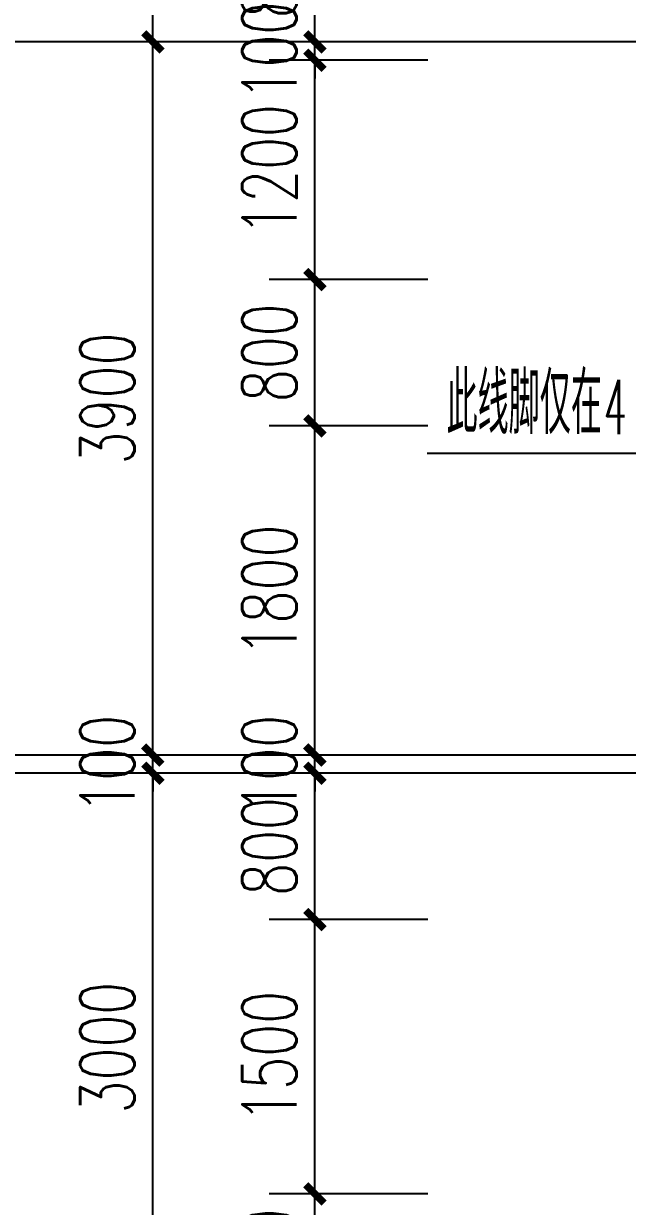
# Model space of a CAD drawing. Extents: x -129588 to 17450, y 1144 to 109436.
# Drawn here: x -48195 to -44893, y 81530 to 87998 of the extents above; entities that cross this region are included whole.
import ezdxf

# ---------------------------------------------------------------- set-up
doc = ezdxf.new("R2010")
doc.units = 0
doc.header["$LTSCALE"] = 1000
doc.header["$MEASUREMENT"] = 0
for name, color, linetype in [('A-第三道尺寸线', 105, 'Continuous'), ('AXIS', 3, 'Continuous'), ('DIM_LEAD', 3, 'Continuous'), ('DOTE', 16, 'Continuous'), ('PUB_TEXT', 7, 'Continuous')]:
    doc.layers.add(name, color=color, linetype=linetype)
doc.styles.add('_TCH_DIM', font='SIMPLEX.shx', dxfattribs={"width": 0.7, "bigfont": 'GBCBIG.shx'})
doc.styles.add('_TCH_DIM_T3', font='SIMPLEX.shx', dxfattribs={"width": 0.705882, "bigfont": 'GBCBIG.shx'})
doc.dimstyles.new('_TCH_ARCH&&100', dxfattribs={"dimtxt": 297.5, "dimasz": 100, "dimexe": 250, "dimexo": 300, "dimgap": 100, "dimtad": 1, "dimdec": 0, "dimzin": 0, "dimdsep": 46, "dimtxsty": '_TCH_DIM_T3', "dimblk": 'ARCHTICK', "dimcen": 0.09, "dimclrt": 7, "dimazin": 2, "dimtfac": 1, "dimtdec": 0, "dimtix": 1, "dimtmove": 2, "dimatfit": 3, "dimfxl": 0, "dimtolj": 1, "dimtzin": 0, "dimarcsym": 0})

# ---------------------------------------------------------------- blocks, each defined once
blk = doc.blocks.new('zhouxianssceng0329')
at = {"layer": 'DOTE'}
for p, q in [((-20013.7, 147298.2), (-44988.6, 147298.2)), ((-3313.7, 143398.2), (-44988.6, 143398.2)), ((5501.3, 143298.2), (-44988.6, 143298.2))]:
    blk.add_line(p, q, dxfattribs=at)
blk = doc.blocks.new('_ArchTick')
at = {"color": 0, "linetype": 'ByBlock', "const_width": 0.4}
blk.add_lwpolyline([(-0.5, -0.5), (0.5, 0.5)], dxfattribs=at)
blk = doc.blocks.new('*D685')
at = {"layer": 'A-第三道尺寸线', "color": 0, "lineweight": -2, "transparency": 16777216}
for p, q in [((-45984.3, 88698.2), (-46852.2, 88698.2)), ((-46602.2, 87898.2), (-46602.2, 88698.2)), ((-45984.3, 87898.2), (-46852.2, 87898.2))]:
    blk.add_line(p, q, dxfattribs=at)
at = {"layer": 'Defpoints', "color": 0, "transparency": 16777216}
for p in [(-46602.2, 88698.2), (-45684.3, 88698.2), (-45684.3, 87898.2)]:
    blk.add_point(p, dxfattribs=at)
at = {"layer": 'A-第三道尺寸线', "color": 0, "lineweight": -2, "transparency": 16777216, "xscale": 100, "yscale": 100, "zscale": 100}
for p, rotation in [((-46602.2, 88698.2), 90), ((-46602.2, 87898.2), 270)]:
    blk.add_blockref('_ArchTick', p, dxfattribs=dict(at, rotation=rotation))
at = {"layer": 'A-第三道尺寸线', "color": 7, "transparency": 16777216, "insert": (-46851, 88298.2), "char_height": 297.5, "attachment_point": 5, "rotation": 90, "style": '_TCH_DIM_T3'}
blk.add_mtext('\\A1;800', dxfattribs=at)
blk = doc.blocks.new('*D686')
at = {"layer": 'A-第三道尺寸线', "color": 0, "lineweight": -2, "transparency": 16777216}
for p, q in [((-46602.2, 87898.2), (-46602.2, 87998.2)), ((-45984.3, 87898.2), (-46852.2, 87898.2)), ((-46602.2, 87798.2), (-46602.2, 87898.2)), ((-45984.3, 87798.2), (-46852.2, 87798.2)), ((-46602.2, 87798.2), (-46602.2, 87698.2))]:
    blk.add_line(p, q, dxfattribs=at)
at = {"layer": 'Defpoints', "color": 0, "transparency": 16777216}
for p in [(-46602.2, 87898.2), (-45684.3, 87898.2), (-45684.3, 87798.2)]:
    blk.add_point(p, dxfattribs=at)
at = {"layer": 'A-第三道尺寸线', "color": 0, "lineweight": -2, "transparency": 16777216, "xscale": 100, "yscale": 100, "zscale": 100}
for p, rotation in [((-46602.2, 87898.2), 270), ((-46602.2, 87798.2), 90)]:
    blk.add_blockref('_ArchTick', p, dxfattribs=dict(at, rotation=rotation))
at = {"layer": 'A-第三道尺寸线', "color": 7, "transparency": 16777216, "insert": (-46851, 87848.2), "char_height": 297.5, "attachment_point": 5, "rotation": 90, "style": '_TCH_DIM_T3'}
blk.add_mtext('\\A1;100', dxfattribs=at)
blk = doc.blocks.new('*D687')
at = {"layer": 'A-第三道尺寸线', "color": 0, "lineweight": -2, "transparency": 16777216}
for p, q in [((-45984.3, 87798.2), (-46852.2, 87798.2)), ((-46602.2, 86598.2), (-46602.2, 87798.2)), ((-45984.3, 86598.2), (-46852.2, 86598.2))]:
    blk.add_line(p, q, dxfattribs=at)
at = {"layer": 'Defpoints', "color": 0, "transparency": 16777216}
for p in [(-46602.2, 87798.2), (-45684.3, 87798.2), (-45684.3, 86598.2)]:
    blk.add_point(p, dxfattribs=at)
at = {"layer": 'A-第三道尺寸线', "color": 0, "lineweight": -2, "transparency": 16777216, "xscale": 100, "yscale": 100, "zscale": 100}
for p, rotation in [((-46602.2, 87798.2), 90), ((-46602.2, 86598.2), 270)]:
    blk.add_blockref('_ArchTick', p, dxfattribs=dict(at, rotation=rotation))
at = {"layer": 'A-第三道尺寸线', "color": 7, "transparency": 16777216, "insert": (-46851, 87198.2), "char_height": 297.5, "attachment_point": 5, "rotation": 90, "style": '_TCH_DIM_T3'}
blk.add_mtext('\\A1;1200', dxfattribs=at)
blk = doc.blocks.new('*D688')
at = {"layer": 'A-第三道尺寸线', "color": 0, "lineweight": -2, "transparency": 16777216}
for p, q in [((-45984.3, 86598.2), (-46852.2, 86598.2)), ((-46602.2, 85798.2), (-46602.2, 86598.2)), ((-45984.3, 85798.2), (-46852.2, 85798.2))]:
    blk.add_line(p, q, dxfattribs=at)
at = {"layer": 'Defpoints', "color": 0, "transparency": 16777216}
for p in [(-46602.2, 86598.2), (-45684.3, 86598.2), (-45684.3, 85798.2)]:
    blk.add_point(p, dxfattribs=at)
at = {"layer": 'A-第三道尺寸线', "color": 0, "lineweight": -2, "transparency": 16777216, "xscale": 100, "yscale": 100, "zscale": 100}
for p, rotation in [((-46602.2, 86598.2), 90), ((-46602.2, 85798.2), 270)]:
    blk.add_blockref('_ArchTick', p, dxfattribs=dict(at, rotation=rotation))
at = {"layer": 'A-第三道尺寸线', "color": 7, "transparency": 16777216, "insert": (-46851, 86198.2), "char_height": 297.5, "attachment_point": 5, "rotation": 90, "style": '_TCH_DIM_T3'}
blk.add_mtext('\\A1;800', dxfattribs=at)
blk = doc.blocks.new('*D689')
at = {"layer": 'A-第三道尺寸线', "color": 0, "lineweight": -2, "transparency": 16777216}
for p, q in [((-45984.3, 85798.2), (-46852.2, 85798.2)), ((-46602.2, 83998.2), (-46602.2, 85798.2)), ((-45984.3, 83998.2), (-46852.2, 83998.2))]:
    blk.add_line(p, q, dxfattribs=at)
at = {"layer": 'Defpoints', "color": 0, "transparency": 16777216}
for p in [(-46602.2, 85798.2), (-45684.3, 85798.2), (-45684.3, 83998.2)]:
    blk.add_point(p, dxfattribs=at)
at = {"layer": 'A-第三道尺寸线', "color": 0, "lineweight": -2, "transparency": 16777216, "xscale": 100, "yscale": 100, "zscale": 100}
for p, rotation in [((-46602.2, 85798.2), 90), ((-46602.2, 83998.2), 270)]:
    blk.add_blockref('_ArchTick', p, dxfattribs=dict(at, rotation=rotation))
at = {"layer": 'A-第三道尺寸线', "color": 7, "transparency": 16777216, "insert": (-46851, 84898.2), "char_height": 297.5, "attachment_point": 5, "rotation": 90, "style": '_TCH_DIM_T3'}
blk.add_mtext('\\A1;1800', dxfattribs=at)
blk = doc.blocks.new('*D690')
at = {"layer": 'A-第三道尺寸线', "color": 0, "lineweight": -2, "transparency": 16777216}
for p, q in [((-46602.2, 83998.2), (-46602.2, 84098.2)), ((-45984.3, 83998.2), (-46852.2, 83998.2)), ((-46602.2, 83898.2), (-46602.2, 83998.2)), ((-45984.3, 83898.2), (-46852.2, 83898.2)), ((-46602.2, 83898.2), (-46602.2, 83798.2))]:
    blk.add_line(p, q, dxfattribs=at)
at = {"layer": 'Defpoints', "color": 0, "transparency": 16777216}
for p in [(-46602.2, 83998.2), (-45684.3, 83998.2), (-45684.3, 83898.2)]:
    blk.add_point(p, dxfattribs=at)
at = {"layer": 'A-第三道尺寸线', "color": 0, "lineweight": -2, "transparency": 16777216, "xscale": 100, "yscale": 100, "zscale": 100}
for p, rotation in [((-46602.2, 83998.2), 270), ((-46602.2, 83898.2), 90)]:
    blk.add_blockref('_ArchTick', p, dxfattribs=dict(at, rotation=rotation))
at = {"layer": 'A-第三道尺寸线', "color": 7, "transparency": 16777216, "insert": (-46851, 83948.2), "char_height": 297.5, "attachment_point": 5, "rotation": 90, "style": '_TCH_DIM_T3'}
blk.add_mtext('\\A1;100', dxfattribs=at)
blk = doc.blocks.new('*D691')
at = {"layer": 'A-第三道尺寸线', "color": 0, "lineweight": -2, "transparency": 16777216}
for p, q in [((-45984.3, 83898.2), (-46852.2, 83898.2)), ((-46602.2, 83098.2), (-46602.2, 83898.2)), ((-45984.3, 83098.2), (-46852.2, 83098.2))]:
    blk.add_line(p, q, dxfattribs=at)
at = {"layer": 'Defpoints', "color": 0, "transparency": 16777216}
for p in [(-46602.2, 83898.2), (-45684.3, 83898.2), (-45684.3, 83098.2)]:
    blk.add_point(p, dxfattribs=at)
at = {"layer": 'A-第三道尺寸线', "color": 0, "lineweight": -2, "transparency": 16777216, "xscale": 100, "yscale": 100, "zscale": 100}
for p, rotation in [((-46602.2, 83898.2), 90), ((-46602.2, 83098.2), 270)]:
    blk.add_blockref('_ArchTick', p, dxfattribs=dict(at, rotation=rotation))
at = {"layer": 'A-第三道尺寸线', "color": 7, "transparency": 16777216, "insert": (-46851, 83498.2), "char_height": 297.5, "attachment_point": 5, "rotation": 90, "style": '_TCH_DIM_T3'}
blk.add_mtext('\\A1;800', dxfattribs=at)
blk = doc.blocks.new('*D692')
at = {"layer": 'A-第三道尺寸线', "color": 0, "lineweight": -2, "transparency": 16777216}
for p, q in [((-45984.3, 83098.2), (-46852.2, 83098.2)), ((-46602.2, 81598.2), (-46602.2, 83098.2)), ((-45984.3, 81598.2), (-46852.2, 81598.2))]:
    blk.add_line(p, q, dxfattribs=at)
at = {"layer": 'Defpoints', "color": 0, "transparency": 16777216}
for p in [(-46602.2, 83098.2), (-45684.3, 83098.2), (-45684.3, 81598.2)]:
    blk.add_point(p, dxfattribs=at)
at = {"layer": 'A-第三道尺寸线', "color": 0, "lineweight": -2, "transparency": 16777216, "xscale": 100, "yscale": 100, "zscale": 100}
for p, rotation in [((-46602.2, 83098.2), 90), ((-46602.2, 81598.2), 270)]:
    blk.add_blockref('_ArchTick', p, dxfattribs=dict(at, rotation=rotation))
at = {"layer": 'A-第三道尺寸线', "color": 7, "transparency": 16777216, "insert": (-46851, 82348.2), "char_height": 297.5, "attachment_point": 5, "rotation": 90, "style": '_TCH_DIM_T3'}
blk.add_mtext('\\A1;1500', dxfattribs=at)
blk = doc.blocks.new('*D693')
at = {"layer": 'A-第三道尺寸线', "color": 0, "lineweight": -2, "transparency": 16777216}
for p, q in [((-46602.2, 81598.2), (-46602.2, 81698.2)), ((-45984.3, 81598.2), (-46852.2, 81598.2)), ((-46602.2, 80898.2), (-46602.2, 81598.2)), ((-45984.3, 80898.2), (-46852.2, 80898.2)), ((-46602.2, 80898.2), (-46602.2, 80798.2))]:
    blk.add_line(p, q, dxfattribs=at)
at = {"layer": 'Defpoints', "color": 0, "transparency": 16777216}
for p in [(-46602.2, 81598.2), (-45684.3, 81598.2), (-45684.3, 80898.2)]:
    blk.add_point(p, dxfattribs=at)
at = {"layer": 'A-第三道尺寸线', "color": 0, "lineweight": -2, "transparency": 16777216, "xscale": 100, "yscale": 100, "zscale": 100}
for p, rotation in [((-46602.2, 81598.2), 270), ((-46602.2, 80898.2), 90)]:
    blk.add_blockref('_ArchTick', p, dxfattribs=dict(at, rotation=rotation))
at = {"layer": 'A-第三道尺寸线', "color": 7, "transparency": 16777216, "insert": (-46851, 81248.2), "char_height": 297.5, "attachment_point": 5, "rotation": 90, "style": '_TCH_DIM_T3'}
blk.add_mtext('\\A1;700', dxfattribs=at)
blk = doc.blocks.new('*D840')
at = {"layer": 'AXIS', "color": 0, "lineweight": -2, "transparency": 16777216}
for p, q in [((-45288.6, 83898.2), (-47738.6, 83898.2)), ((-47488.6, 80898.2), (-47488.6, 83898.2)), ((-45288.6, 80898.2), (-47738.6, 80898.2))]:
    blk.add_line(p, q, dxfattribs=at)
at = {"layer": 'Defpoints', "color": 0, "transparency": 16777216}
for p in [(-47488.6, 83898.2), (-44988.6, 83898.2), (-44988.6, 80898.2)]:
    blk.add_point(p, dxfattribs=at)
at = {"layer": 'AXIS', "color": 0, "lineweight": -2, "transparency": 16777216, "xscale": 100, "yscale": 100, "zscale": 100}
for p, rotation in [((-47488.6, 83898.2), 90), ((-47488.6, 80898.2), 270)]:
    blk.add_blockref('_ArchTick', p, dxfattribs=dict(at, rotation=rotation))
at = {"layer": 'AXIS', "color": 7, "transparency": 16777216, "insert": (-47737.3, 82398.2), "char_height": 297.5, "attachment_point": 5, "rotation": 90, "style": '_TCH_DIM_T3'}
blk.add_mtext('\\A1;3000', dxfattribs=at)
blk = doc.blocks.new('*D841')
at = {"layer": 'AXIS', "color": 0, "lineweight": -2, "transparency": 16777216}
for p, q in [((-47488.6, 83998.2), (-47488.6, 84098.2)), ((-45288.6, 83998.2), (-47738.6, 83998.2)), ((-47488.6, 83898.2), (-47488.6, 83998.2)), ((-45288.6, 83898.2), (-47738.6, 83898.2)), ((-47488.6, 83898.2), (-47488.6, 83798.2))]:
    blk.add_line(p, q, dxfattribs=at)
at = {"layer": 'Defpoints', "color": 0, "transparency": 16777216}
for p in [(-47488.6, 83998.2), (-44988.6, 83998.2), (-44988.6, 83898.2)]:
    blk.add_point(p, dxfattribs=at)
at = {"layer": 'AXIS', "color": 0, "lineweight": -2, "transparency": 16777216, "xscale": 100, "yscale": 100, "zscale": 100}
for p, rotation in [((-47488.6, 83998.2), 270), ((-47488.6, 83898.2), 90)]:
    blk.add_blockref('_ArchTick', p, dxfattribs=dict(at, rotation=rotation))
at = {"layer": 'AXIS', "color": 7, "transparency": 16777216, "insert": (-47737.3, 83948.2), "char_height": 297.5, "attachment_point": 5, "rotation": 90, "style": '_TCH_DIM_T3'}
blk.add_mtext('\\A1;100', dxfattribs=at)
blk = doc.blocks.new('*D842')
at = {"layer": 'AXIS', "color": 0, "lineweight": -2, "transparency": 16777216}
for p, q in [((-45288.6, 87898.2), (-47738.6, 87898.2)), ((-47488.6, 83998.2), (-47488.6, 87898.2)), ((-45288.6, 83998.2), (-47738.6, 83998.2))]:
    blk.add_line(p, q, dxfattribs=at)
at = {"layer": 'Defpoints', "color": 0, "transparency": 16777216}
for p in [(-47488.6, 87898.2), (-44988.6, 87898.2), (-44988.6, 83998.2)]:
    blk.add_point(p, dxfattribs=at)
at = {"layer": 'AXIS', "color": 0, "lineweight": -2, "transparency": 16777216, "xscale": 100, "yscale": 100, "zscale": 100}
for p, rotation in [((-47488.6, 87898.2), 90), ((-47488.6, 83998.2), 270)]:
    blk.add_blockref('_ArchTick', p, dxfattribs=dict(at, rotation=rotation))
at = {"layer": 'AXIS', "color": 7, "transparency": 16777216, "insert": (-47737.3, 85948.2), "char_height": 297.5, "attachment_point": 5, "rotation": 90, "style": '_TCH_DIM_T3'}
blk.add_mtext('\\A1;3900', dxfattribs=at)
blk = doc.blocks.new('*D843')
at = {"layer": 'AXIS', "color": 0, "lineweight": -2, "transparency": 16777216}
for p, q in [((-45288.6, 89398.2), (-47738.6, 89398.2)), ((-47488.6, 87898.2), (-47488.6, 89398.2)), ((-45288.6, 87898.2), (-47738.6, 87898.2))]:
    blk.add_line(p, q, dxfattribs=at)
at = {"layer": 'Defpoints', "color": 0, "transparency": 16777216}
for p in [(-47488.6, 89398.2), (-44988.6, 89398.2), (-44988.6, 87898.2)]:
    blk.add_point(p, dxfattribs=at)
at = {"layer": 'AXIS', "color": 0, "lineweight": -2, "transparency": 16777216, "xscale": 100, "yscale": 100, "zscale": 100}
for p, rotation in [((-47488.6, 89398.2), 90), ((-47488.6, 87898.2), 270)]:
    blk.add_blockref('_ArchTick', p, dxfattribs=dict(at, rotation=rotation))
at = {"layer": 'AXIS', "color": 7, "transparency": 16777216, "insert": (-47737.3, 88648.2), "char_height": 297.5, "attachment_point": 5, "rotation": 90, "style": '_TCH_DIM_T3'}
blk.add_mtext('\\A1;1500', dxfattribs=at)
blk = doc.blocks.new('*D846')
at = {"layer": 'AXIS', "color": 0, "lineweight": -2, "transparency": 16777216}
for p, q in [((-47152.2, 96098.2), (-48538.6, 96098.2)), ((-48288.6, 73498.2), (-48288.6, 96098.2)), ((-47152.2, 73498.2), (-48538.6, 73498.2))]:
    blk.add_line(p, q, dxfattribs=at)
at = {"layer": 'Defpoints', "color": 0, "transparency": 16777216}
for p in [(-48288.6, 96098.2), (-46852.2, 96098.2), (-46852.2, 73498.2)]:
    blk.add_point(p, dxfattribs=at)
at = {"layer": 'AXIS', "color": 0, "lineweight": -2, "transparency": 16777216, "xscale": 100, "yscale": 100, "zscale": 100}
for p, rotation in [((-48288.6, 96098.2), 90), ((-48288.6, 73498.2), 270)]:
    blk.add_blockref('_ArchTick', p, dxfattribs=dict(at, rotation=rotation))
at = {"layer": 'AXIS', "color": 7, "transparency": 16777216, "insert": (-48537.3, 84798.2), "char_height": 297.5, "attachment_point": 5, "rotation": 90, "style": '_TCH_DIM_T3'}
blk.add_mtext('\\A1;22600', dxfattribs=at)

msp = doc.modelspace()

# ---------------------------------------------------------------- linework, layer by layer
at = {"layer": 'AXIS'}
for p, q in [((-44988.6, 87898.2), (-48988.6, 87898.2)), ((-44988.6, 83998.2), (-48988.6, 83998.2)), ((-44988.6, 83898.2), (-48988.6, 83898.2))]:
    msp.add_line(p, q, dxfattribs=at)
at = {"layer": 'DIM_LEAD'}
msp.add_line((-44479.5, 85648.2), (-45987.3, 85648.2), dxfattribs=at)

# ---------------------------------------------------------------- block references
msp.add_blockref('zhouxianssceng0329', (0, -59400))

# ---------------------------------------------------------------- texts
at = {"layer": 'PUB_TEXT', "style": '_TCH_DIM'}
for s, height, width, p in [('此线脚仅在', 337.59, 0.7, (-45882.3, 85753.2)), ('4', 297.5, 0.494118, (-45022.2, 85753.2))]:
    msp.add_text(s, height=height, dxfattribs=dict(at, width=width)).set_placement(p)

# ---------------------------------------------------------------- dimensions: what is measured, and where the dimension line sits
at = {"layer": 'A-第三道尺寸线'}
for p1, p2, picture, middle in [((-45684.3, 87898.2), (-45684.3, 88698.2), '*D685', (-46851, 88298.2)), ((-45684.3, 87798.2), (-45684.3, 87898.2), '*D686', (-46851, 87848.2)), ((-45684.3, 86598.2), (-45684.3, 87798.2), '*D687', (-46851, 87198.2)), ((-45684.3, 85798.2), (-45684.3, 86598.2), '*D688', (-46851, 86198.2)), ((-45684.3, 83998.2), (-45684.3, 85798.2), '*D689', (-46851, 84898.2)), ((-45684.3, 83898.2), (-45684.3, 83998.2), '*D690', (-46851, 83948.2)), ((-45684.3, 83098.2), (-45684.3, 83898.2), '*D691', (-46851, 83498.2)), ((-45684.3, 81598.2), (-45684.3, 83098.2), '*D692', (-46851, 82348.2)), ((-45684.3, 80898.2), (-45684.3, 81598.2), '*D693', (-46851, 81248.2))]:
    dim = msp.add_aligned_dim(p1=p1, p2=p2, distance=917.9, dimstyle='_TCH_ARCH&&100', dxfattribs=at)
    dim.commit()
    dim.dimension.update_dxf_attribs({"geometry": picture, "text_midpoint": middle})
at = {"layer": 'AXIS'}
for p1, p2, distance, picture, middle in [((-46852.2, 73498.2), (-46852.2, 96098.2), 1436.3, '*D846', (-48537.3, 84798.2)), ((-44988.6, 87898.2), (-44988.6, 89398.2), 2500, '*D843', (-47737.3, 88648.2)), ((-44988.6, 83998.2), (-44988.6, 87898.2), 2500, '*D842', (-47737.3, 85948.2)), ((-44988.6, 83898.2), (-44988.6, 83998.2), 2500, '*D841', (-47737.3, 83948.2)), ((-44988.6, 80898.2), (-44988.6, 83898.2), 2500, '*D840', (-47737.3, 82398.2))]:
    dim = msp.add_aligned_dim(p1=p1, p2=p2, distance=distance, dimstyle='_TCH_ARCH&&100', dxfattribs=at)
    dim.commit()
    dim.dimension.update_dxf_attribs({"geometry": picture, "text_midpoint": middle})

doc.saveas('drawing.dxf')
